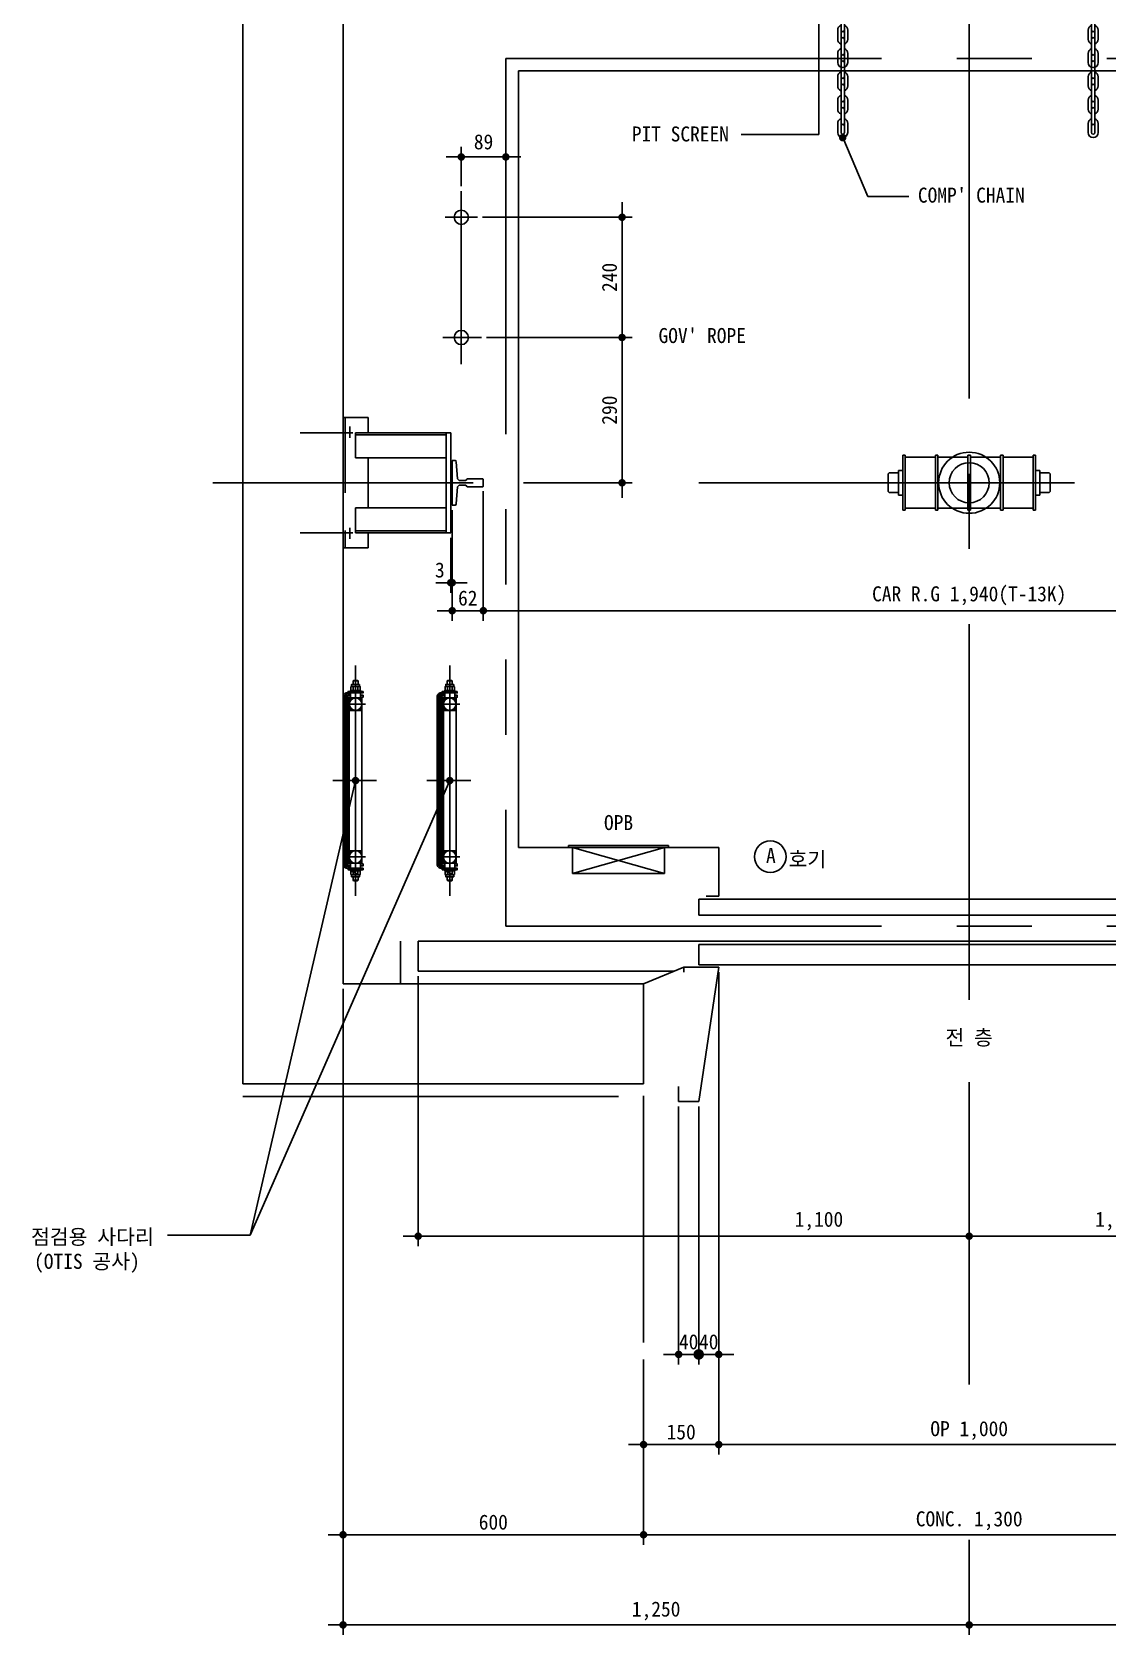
# Model space of a CAD drawing. Extents: x -9109 to 174251, y 57759 to 115528.
# Drawn here: x 100073 to 102221, y 110195 to 113395 of the extents above; entities that cross this region are included whole.
import ezdxf
from ezdxf.enums import TextEntityAlignment as Align

# ---------------------------------------------------------------- set-up
doc = ezdxf.new("R2010")
doc.units = 0
doc.header["$LTSCALE"] = 600
doc.header["$MEASUREMENT"] = 0
for name, pattern in [('CENTER', [2, 1.25, -0.25, 0.25, -0.25]), ('HIDDEN', [0.375, 0.25, -0.125]), ('PHANTOM', [2.5, 1.25, -0.25, 0.25, -0.25, 0.25, -0.25])]:
    doc.linetypes.add(name, pattern=pattern)
doc.layers.get('0').update_dxf_attribs({"linetype": 'CONTINUOUS'})
for name, color, linetype in [('1', 3, 'CONTINUOUS'), ('2', 4, 'HIDDEN'), ('3', 1, 'CENTER'), ('4', 6, 'PHANTOM'), ('A-DIMS', 7, 'CONTINUOUS')]:
    doc.layers.add(name, color=color, linetype=linetype)
doc.layers.add('A-MKXS-LEAD', color=7, linetype='CONTINUOUS', lineweight=25)
doc.layers.add('A-MKXS-TEXT1', color=3, linetype='CONTINUOUS', lineweight=25)
doc.styles.add('HY울릉도L', font='')
doc.styles.add('돋움체', font='')
doc.styles.get('HY울릉도L').set_extended_font_data('Dotum')
doc.styles.get('돋움체').set_extended_font_data('DotumChe')
doc.dimstyles.new('CDIM', dxfattribs={"dimtxt": 3, "dimasz": 1.5, "dimexe": 2, "dimexo": 1, "dimgap": 1, "dimtad": 1, "dimdec": 0, "dimrnd": 0.5, "dimzin": 0, "dimdsep": 32, "dimlunit": 6, "dimtxsty": 'HY울릉도L', "dimblk1": '_CIDOT', "dimblk2": '_CIDOT', "dimsah": 1, "dimcen": 5.5, "dimclrd": 2, "dimclre": 2, "dimclrt": 7, "dimadec": 0, "dimazin": 0, "dimtfac": 1, "dimtdec": 0, "dimtix": 1, "dimtmove": 2, "dimatfit": 1, "dimldrblk": '_CIDOT', "dimfxl": 1, "dimtolj": 1, "dimtzin": 0, "dimlwd": -1, "dimarcsym": 0})

# ---------------------------------------------------------------- blocks, each defined once
blk = doc.blocks.new('_CIDOT')
at = {"color": 0, "linetype": 'ByBlock'}
blk.add_line((2, 0), (-1, 0), dxfattribs=at)
at = {"color": 0, "linetype": 'ByBlock', "const_width": 0.5}
blk.add_lwpolyline([(-0.25, 0, 1), (0.25, 0, 1)], format="xyb", close=True, dxfattribs=at)
blk = doc.blocks.new('*D397')
at = {"layer": 'A-DIMS', "lineweight": -2, "transparency": 16777216}
for p, q in [((100974.3, 112478.3), (100974.3, 112219.9)), ((102914.3, 112478.3), (102914.3, 112219.9))]:
    blk.add_line(p, q, dxfattribs=at)
at = {"layer": 'A-DIMS', "transparency": 16777216}
blk.add_line((100989.3, 112239.9), (102899.3, 112239.9), dxfattribs=at)
at = {"layer": 'A-DIMS', "transparency": 16777216, "xscale": 15, "yscale": 15, "zscale": 15, "rotation": 180}
blk.add_blockref('_CIDOT', (100974.3, 112239.9), dxfattribs=at)
at = {"layer": 'A-DIMS', "transparency": 16777216, "xscale": 15, "yscale": 15, "zscale": 15}
blk.add_blockref('_CIDOT', (102914.3, 112239.9), dxfattribs=at)
at = {"layer": 'A-DIMS', "color": 3, "transparency": 16777216, "insert": (101944.3, 112269.6), "char_height": 30, "attachment_point": 5, "style": '돋움체'}
blk.add_mtext('\\A1;{\\C7;CAR R.G 1,940(T-13K)}', dxfattribs=at)
blk = doc.blocks.new('*D398')
at = {"layer": 'A-DIMS', "lineweight": -2, "transparency": 16777216}
for p, q in [((100930.3, 113087.5), (100930.3, 113165.7)), ((101019.3, 113155.7), (101019.3, 113165.7))]:
    blk.add_line(p, q, dxfattribs=at)
at = {"layer": 'A-DIMS', "transparency": 16777216}
blk.add_line((101004.3, 113145.7), (100945.3, 113145.7), dxfattribs=at)
at = {"layer": 'A-DIMS', "transparency": 16777216, "xscale": 15, "yscale": 15, "zscale": 15, "rotation": 180}
blk.add_blockref('_CIDOT', (100930.3, 113145.7), dxfattribs=at)
at = {"layer": 'A-DIMS', "transparency": 16777216, "xscale": 15, "yscale": 15, "zscale": 15}
blk.add_blockref('_CIDOT', (101019.3, 113145.7), dxfattribs=at)
at = {"layer": 'A-DIMS', "color": 3, "transparency": 16777216, "insert": (100974.8, 113175.7), "char_height": 30, "attachment_point": 5, "style": '돋움체'}
blk.add_mtext('\\A1;89', dxfattribs=at)
blk = doc.blocks.new('*D408')
at = {"layer": 'A-DIMS', "lineweight": -2, "transparency": 16777216}
for p, q in [((100972.9, 113025.3), (101271.3, 113025.3)), ((100980.5, 112785.3), (101271.3, 112785.3))]:
    blk.add_line(p, q, dxfattribs=at)
at = {"layer": 'A-DIMS', "transparency": 16777216}
blk.add_line((101251.3, 112800.3), (101251.3, 113010.3), dxfattribs=at)
at = {"layer": 'A-DIMS', "transparency": 16777216, "xscale": 15, "yscale": 15, "zscale": 15}
for p, rotation in [((101251.3, 113025.3), 90), ((101251.3, 112785.3), 270)]:
    blk.add_blockref('_CIDOT', p, dxfattribs=dict(at, rotation=rotation))
at = {"layer": 'A-DIMS', "color": 3, "transparency": 16777216, "insert": (101226.3, 112905.3), "char_height": 30, "attachment_point": 5, "rotation": 90, "style": '돋움체'}
blk.add_mtext('\\A1;240', dxfattribs=at)
blk = doc.blocks.new('*D409')
at = {"layer": 'A-DIMS', "lineweight": -2, "transparency": 16777216}
for p, q in [((100980.5, 112785.3), (101271.3, 112785.3)), ((101054.3, 112495.3), (101271.3, 112495.3))]:
    blk.add_line(p, q, dxfattribs=at)
at = {"layer": 'A-DIMS', "transparency": 16777216}
blk.add_line((101251.3, 112510.3), (101251.3, 112770.3), dxfattribs=at)
at = {"layer": 'A-DIMS', "transparency": 16777216, "xscale": 15, "yscale": 15, "zscale": 15}
for p, rotation in [((101251.3, 112785.3), 90), ((101251.3, 112495.3), 270)]:
    blk.add_blockref('_CIDOT', p, dxfattribs=dict(at, rotation=rotation))
at = {"layer": 'A-DIMS', "color": 3, "transparency": 16777216, "insert": (101226.3, 112640.3), "char_height": 30, "attachment_point": 5, "rotation": 90, "style": '돋움체'}
blk.add_mtext('\\A1;290', dxfattribs=at)
blk = doc.blocks.new('*D410')
at = {"layer": 'A-DIMS', "lineweight": -2, "transparency": 16777216}
for p, q in [((100974.3, 112478.3), (100974.3, 112219.9)), ((100912.3, 112440.8), (100912.3, 112219.9))]:
    blk.add_line(p, q, dxfattribs=at)
at = {"layer": 'A-DIMS', "transparency": 16777216}
blk.add_line((100959.3, 112239.9), (100927.3, 112239.9), dxfattribs=at)
at = {"layer": 'A-DIMS', "transparency": 16777216, "xscale": 15, "yscale": 15, "zscale": 15, "rotation": 180}
blk.add_blockref('_CIDOT', (100912.3, 112239.9), dxfattribs=at)
at = {"layer": 'A-DIMS', "transparency": 16777216, "xscale": 15, "yscale": 15, "zscale": 15}
blk.add_blockref('_CIDOT', (100974.3, 112239.9), dxfattribs=at)
at = {"layer": 'A-DIMS', "color": 3, "transparency": 16777216, "insert": (100943.3, 112265), "char_height": 30, "attachment_point": 5, "style": '돋움체'}
blk.add_mtext('\\A1;62', dxfattribs=at)
blk = doc.blocks.new('*D411')
at = {"layer": 'A-DIMS', "lineweight": -2, "transparency": 16777216}
for p, q in [((100912.3, 112440.8), (100912.3, 112275.8)), ((100909.3, 112385.3), (100909.3, 112275.8))]:
    blk.add_line(p, q, dxfattribs=at)
at = {"layer": 'A-DIMS', "transparency": 16777216}
for p, q in [((100894.3, 112295.8), (100879.3, 112295.8)), ((100912.3, 112295.8), (100909.3, 112295.8)), ((100927.3, 112295.8), (100942.3, 112295.8))]:
    blk.add_line(p, q, dxfattribs=at)
at = {"layer": 'A-DIMS', "transparency": 16777216, "xscale": 15, "yscale": 15, "zscale": 15, "rotation": 180}
blk.add_blockref('_CIDOT', (100912.3, 112295.8), dxfattribs=at)
at = {"layer": 'A-DIMS', "transparency": 16777216, "xscale": 15, "yscale": 15, "zscale": 15}
blk.add_blockref('_CIDOT', (100909.3, 112295.8), dxfattribs=at)
at = {"layer": 'A-DIMS', "color": 3, "transparency": 16777216, "insert": (100887.5, 112321), "char_height": 30, "attachment_point": 5, "style": '돋움체'}
blk.add_mtext('\\A1;3', dxfattribs=at)
blk = doc.blocks.new('13K(62)')
at = {"layer": '1'}
for p, q in [((0, -44.5), (0, 44.5)), ((5.6, 44.5), (0, 44.5)), ((10.8, 8), (8.1, 42.1)), ((10.8, 8), (14.1, 4.8)), ((26.8, 4.8), (14.1, 4.8)), ((30, 8), (26.8, 4.8)), ((61, 8), (30, 8)), ((62, 7), (61, 8)), ((62, -7), (62, 7)), ((8.1, -42.1), (10.8, -8)), ((10.8, -8), (14.1, -4.7)), ((26.8, -4.7), (14.1, -4.7)), ((30, -8), (26.8, -4.7)), ((61, -8), (30, -8)), ((62, -7), (61, -8)), ((5.6, -44.5), (0, -44.5))]:
    blk.add_line(p, q, dxfattribs=at)
for centre, start, end in [((5.6, 42), 3.4093, 90), ((5.6, -42), 270, 356.5907)]:
    blk.add_arc(centre, 2.5, start, end, dxfattribs=at)
blk = doc.blocks.new('*D413')
at = {"layer": 'A-DIMS', "lineweight": -2, "transparency": 16777216}
for p, q in [((101294.3, 110745.3), (101294.3, 110375.3)), ((102594.3, 110745.3), (102594.3, 110375.3))]:
    blk.add_line(p, q, dxfattribs=at)
at = {"layer": 'A-DIMS', "transparency": 16777216}
blk.add_line((101309.3, 110395.3), (102579.3, 110395.3), dxfattribs=at)
at = {"layer": 'A-DIMS', "transparency": 16777216, "xscale": 15, "yscale": 15, "zscale": 15, "rotation": 180}
blk.add_blockref('_CIDOT', (101294.3, 110395.3), dxfattribs=at)
at = {"layer": 'A-DIMS', "transparency": 16777216, "xscale": 15, "yscale": 15, "zscale": 15}
blk.add_blockref('_CIDOT', (102594.3, 110395.3), dxfattribs=at)
at = {"layer": 'A-DIMS', "color": 3, "transparency": 16777216, "insert": (101944.3, 110423.2), "char_height": 30, "attachment_point": 5, "style": '돋움체'}
blk.add_mtext('\\A1;CONC. 1,300', dxfattribs=at)
blk = doc.blocks.new('*D414')
at = {"layer": 'A-DIMS', "lineweight": -2, "transparency": 16777216}
for p, q in [((101444.3, 111518.3), (101444.3, 110555.3)), ((102444.3, 111518.3), (102444.3, 110555.3))]:
    blk.add_line(p, q, dxfattribs=at)
at = {"layer": 'A-DIMS', "transparency": 16777216}
blk.add_line((101459.3, 110575.3), (102429.3, 110575.3), dxfattribs=at)
at = {"layer": 'A-DIMS', "transparency": 16777216, "xscale": 15, "yscale": 15, "zscale": 15, "rotation": 180}
blk.add_blockref('_CIDOT', (101444.3, 110575.3), dxfattribs=at)
at = {"layer": 'A-DIMS', "transparency": 16777216, "xscale": 15, "yscale": 15, "zscale": 15}
blk.add_blockref('_CIDOT', (102444.3, 110575.3), dxfattribs=at)
at = {"layer": 'A-DIMS', "color": 3, "transparency": 16777216, "insert": (101944.3, 110603.2), "char_height": 30, "attachment_point": 5, "style": '돋움체'}
blk.add_mtext('\\A1;OP 1,000', dxfattribs=at)
blk = doc.blocks.new('*D415')
at = {"layer": 'A-DIMS', "lineweight": -2, "transparency": 16777216}
for p, q in [((103094.3, 111485.3), (103094.3, 110195.3)), ((101944.3, 110385.3), (101944.3, 110195.3))]:
    blk.add_line(p, q, dxfattribs=at)
at = {"layer": 'A-DIMS', "transparency": 16777216}
blk.add_line((103079.3, 110215.3), (101959.3, 110215.3), dxfattribs=at)
at = {"layer": 'A-DIMS', "transparency": 16777216, "xscale": 15, "yscale": 15, "zscale": 15, "rotation": 180}
blk.add_blockref('_CIDOT', (101944.3, 110215.3), dxfattribs=at)
at = {"layer": 'A-DIMS', "transparency": 16777216, "xscale": 15, "yscale": 15, "zscale": 15}
blk.add_blockref('_CIDOT', (103094.3, 110215.3), dxfattribs=at)
at = {"layer": 'A-DIMS', "color": 3, "transparency": 16777216, "insert": (102519.3, 110243.1), "char_height": 30, "attachment_point": 5, "style": '돋움체'}
blk.add_mtext('\\A1;1,150', dxfattribs=at)
blk = doc.blocks.new('*D418')
at = {"layer": 'A-DIMS', "lineweight": -2, "transparency": 16777216}
for p, q in [((101444.3, 111518.3), (101444.3, 110555.3)), ((101294.3, 110745.3), (101294.3, 110555.3))]:
    blk.add_line(p, q, dxfattribs=at)
at = {"layer": 'A-DIMS', "transparency": 16777216}
blk.add_line((101429.3, 110575.3), (101309.3, 110575.3), dxfattribs=at)
at = {"layer": 'A-DIMS', "transparency": 16777216, "xscale": 15, "yscale": 15, "zscale": 15, "rotation": 180}
blk.add_blockref('_CIDOT', (101294.3, 110575.3), dxfattribs=at)
at = {"layer": 'A-DIMS', "transparency": 16777216, "xscale": 15, "yscale": 15, "zscale": 15}
blk.add_blockref('_CIDOT', (101444.3, 110575.3), dxfattribs=at)
at = {"layer": 'A-DIMS', "color": 3, "transparency": 16777216, "insert": (101369.3, 110600.3), "char_height": 30, "attachment_point": 5, "style": '돋움체'}
blk.add_mtext('\\A1;150', dxfattribs=at)
blk = doc.blocks.new('*D419')
at = {"layer": 'A-DIMS', "lineweight": -2, "transparency": 16777216}
for p, q in [((101364.3, 111250.3), (101364.3, 110735.3)), ((101404.3, 111250.3), (101404.3, 110735.3))]:
    blk.add_line(p, q, dxfattribs=at)
at = {"layer": 'A-DIMS', "transparency": 16777216}
for p, q in [((101349.3, 110755.3), (101334.3, 110755.3)), ((101404.3, 110755.3), (101364.3, 110755.3)), ((101419.3, 110755.3), (101434.3, 110755.3))]:
    blk.add_line(p, q, dxfattribs=at)
at = {"layer": 'A-DIMS', "transparency": 16777216, "xscale": 15, "yscale": 15, "zscale": 15}
blk.add_blockref('_CIDOT', (101364.3, 110755.3), dxfattribs=at)
at = {"layer": 'A-DIMS', "transparency": 16777216, "xscale": 15, "yscale": 15, "zscale": 15, "rotation": 180}
blk.add_blockref('_CIDOT', (101404.3, 110755.3), dxfattribs=at)
at = {"layer": 'A-DIMS', "color": 3, "transparency": 16777216, "insert": (101384.3, 110780.3), "char_height": 30, "attachment_point": 5, "style": '돋움체'}
blk.add_mtext('\\A1;40', dxfattribs=at)
blk = doc.blocks.new('*D420')
at = {"layer": 'A-DIMS', "lineweight": -2, "transparency": 16777216}
for p, q in [((101444.3, 111518.3), (101444.3, 110735.3)), ((101404.3, 111250.3), (101404.3, 110735.3))]:
    blk.add_line(p, q, dxfattribs=at)
at = {"layer": 'A-DIMS', "transparency": 16777216}
for p, q in [((101389.3, 110755.3), (101374.3, 110755.3)), ((101404.3, 110755.3), (101444.3, 110755.3)), ((101459.3, 110755.3), (101474.3, 110755.3))]:
    blk.add_line(p, q, dxfattribs=at)
at = {"layer": 'A-DIMS', "transparency": 16777216, "xscale": 15, "yscale": 15, "zscale": 15}
blk.add_blockref('_CIDOT', (101404.3, 110755.3), dxfattribs=at)
at = {"layer": 'A-DIMS', "transparency": 16777216, "xscale": 15, "yscale": 15, "zscale": 15, "rotation": 180}
blk.add_blockref('_CIDOT', (101444.3, 110755.3), dxfattribs=at)
at = {"layer": 'A-DIMS', "color": 3, "transparency": 16777216, "insert": (101424.3, 110780.3), "char_height": 30, "attachment_point": 5, "style": '돋움체'}
blk.add_mtext('\\A1;40', dxfattribs=at)
blk = doc.blocks.new('A$C2A9301BA')
at = {"layer": '1'}
for p, q in [((-50, 130), (-50, 100)), ((0, 130), (-50, 130)), ((-25, 100), (-25, 50)), ((-50, 50), (-50, -50)), ((-25, -100), (-25, -50)), ((-50, -100), (-50, -130)), ((0, -130), (-50, -130))]:
    blk.add_line(p, q, dxfattribs=at)
at = {"layer": '1', "color": 7}
for p, q in [((85.9, 100), (-19.5, 100)), ((-13.4, 112.1), (-13.4, 89.7)), ((-13.4, -112.1), (-13.4, -89.7)), ((85.9, -100), (-19.5, -100))]:
    blk.add_line(p, q, dxfattribs=at)
at = {"layer": '2'}
blk.add_line((-4, 130), (-4, -130), dxfattribs=at)
blk = doc.blocks.new('*D423')
at = {"layer": 'A-DIMS', "lineweight": -2, "transparency": 16777216}
for p, q in [((100694.3, 111485.3), (100694.3, 110375.3)), ((101294.3, 110656), (101294.3, 110375.3))]:
    blk.add_line(p, q, dxfattribs=at)
at = {"layer": 'A-DIMS', "transparency": 16777216}
blk.add_line((100709.3, 110395.3), (101279.3, 110395.3), dxfattribs=at)
at = {"layer": 'A-DIMS', "transparency": 16777216, "xscale": 15, "yscale": 15, "zscale": 15, "rotation": 180}
blk.add_blockref('_CIDOT', (100694.3, 110395.3), dxfattribs=at)
at = {"layer": 'A-DIMS', "transparency": 16777216, "xscale": 15, "yscale": 15, "zscale": 15}
blk.add_blockref('_CIDOT', (101294.3, 110395.3), dxfattribs=at)
at = {"layer": 'A-DIMS', "color": 3, "transparency": 16777216, "insert": (100994.3, 110420.3), "char_height": 30, "attachment_point": 5, "style": '돋움체'}
blk.add_mtext('\\A1;600', dxfattribs=at)
blk = doc.blocks.new('*D424')
at = {"layer": 'A-DIMS', "lineweight": -2, "transparency": 16777216}
for p, q in [((100694.3, 111485.3), (100694.3, 110195.3)), ((101944.3, 110385.3), (101944.3, 110195.3))]:
    blk.add_line(p, q, dxfattribs=at)
at = {"layer": 'A-DIMS', "transparency": 16777216}
blk.add_line((100709.3, 110215.3), (101929.3, 110215.3), dxfattribs=at)
at = {"layer": 'A-DIMS', "transparency": 16777216, "xscale": 15, "yscale": 15, "zscale": 15, "rotation": 180}
blk.add_blockref('_CIDOT', (100694.3, 110215.3), dxfattribs=at)
at = {"layer": 'A-DIMS', "transparency": 16777216, "xscale": 15, "yscale": 15, "zscale": 15}
blk.add_blockref('_CIDOT', (101944.3, 110215.3), dxfattribs=at)
at = {"layer": 'A-DIMS', "color": 3, "transparency": 16777216, "insert": (101319.3, 110243.1), "char_height": 30, "attachment_point": 5, "style": '돋움체'}
blk.add_mtext('\\A1;1,250', dxfattribs=at)
blk = doc.blocks.new('4본')
for p, q in [((-132.5, 55), (-132.5, -55)), ((-127.5, 55), (-132.5, 55)), ((-127.5, 55), (-127.5, -55)), ((-67.5, 51), (-127.5, 51)), ((-67.5, 55), (-67.5, -55)), ((-62.5, 55), (-67.5, 55)), ((-62.5, 55), (-62.5, -55)), ((-62.5, 51), (-2.5, 51)), ((-2.5, 55), (-2.5, -55)), ((-2.5, 55), (2.5, 55)), ((2.5, 55), (2.5, -55)), ((2.5, 51), (62.5, 51)), ((62.5, 55), (62.5, -55)), ((62.5, 55), (67.5, 55)), ((67.5, 55), (67.5, -55)), ((67.5, 51), (127.5, 51)), ((127.5, 55), (127.5, -55)), ((127.5, 55), (132.5, 55)), ((132.5, 55), (132.5, -55)), ((-159.9, 19.6), (-161.9, 17.6)), ((-161.9, 17.6), (-161.9, -17.6)), ((-159.9, 19.6), (-141.1, 19.6)), ((-141.1, 24.5), (-141.1, -24.5)), ((-132.5, 24.5), (-141.1, 24.5)), ((132.5, 24.5), (141.1, 24.5)), ((141.1, 24.5), (141.1, -24.5)), ((159.9, 19.6), (141.1, 19.6)), ((159.9, 19.6), (161.9, 17.6)), ((161.9, 17.6), (161.9, -17.6)), ((-161.9, -17.6), (-159.9, -19.6)), ((-159.9, -19.6), (-141.1, -19.6)), ((-132.5, -24.5), (-141.1, -24.5)), ((132.5, -24.5), (141.1, -24.5)), ((159.9, -19.6), (141.1, -19.6)), ((161.9, -17.6), (159.9, -19.6)), ((-127.5, -55), (-132.5, -55)), ((-67.5, -51), (-127.5, -51)), ((-62.5, -55), (-67.5, -55)), ((-62.5, -51), (-2.5, -51)), ((-2.5, -55), (2.5, -55)), ((2.5, -51), (62.5, -51)), ((62.5, -55), (67.5, -55)), ((67.5, -51), (127.5, -51)), ((127.5, -55), (132.5, -55))]:
    blk.add_line(p, q)
blk = doc.blocks.new('*D428')
at = {"layer": 'A-DIMS', "lineweight": -2, "transparency": 16777216}
for p, q in [((100844.3, 111510.3), (100844.3, 110971.3)), ((101944.3, 111288.9), (101944.3, 110971.3))]:
    blk.add_line(p, q, dxfattribs=at)
at = {"layer": 'A-DIMS', "transparency": 16777216}
blk.add_line((101929.3, 110991.3), (100859.3, 110991.3), dxfattribs=at)
at = {"layer": 'A-DIMS', "transparency": 16777216, "xscale": 15, "yscale": 15, "zscale": 15, "rotation": 180}
blk.add_blockref('_CIDOT', (100844.3, 110991.3), dxfattribs=at)
at = {"layer": 'A-DIMS', "transparency": 16777216, "xscale": 15, "yscale": 15, "zscale": 15}
blk.add_blockref('_CIDOT', (101944.3, 110991.3), dxfattribs=at)
at = {"layer": 'A-DIMS', "color": 3, "transparency": 16777216, "insert": (101644.3, 111021.3), "char_height": 30, "attachment_point": 5, "style": '돋움체'}
blk.add_mtext('\\A1;1,100', dxfattribs=at)
blk = doc.blocks.new('35')
at = {"layer": '2'}
blk.add_line((-35, 0), (-35, -85), dxfattribs=at)
blk = doc.blocks.new('*D429')
at = {"layer": 'A-DIMS', "lineweight": -2, "transparency": 16777216}
for p, q in [((103044.3, 111510.3), (103044.3, 110971.3)), ((101944.3, 111288.9), (101944.3, 110971.3))]:
    blk.add_line(p, q, dxfattribs=at)
at = {"layer": 'A-DIMS', "transparency": 16777216}
blk.add_line((101959.3, 110991.3), (103029.3, 110991.3), dxfattribs=at)
at = {"layer": 'A-DIMS', "transparency": 16777216, "xscale": 15, "yscale": 15, "zscale": 15, "rotation": 180}
blk.add_blockref('_CIDOT', (101944.3, 110991.3), dxfattribs=at)
at = {"layer": 'A-DIMS', "transparency": 16777216, "xscale": 15, "yscale": 15, "zscale": 15}
blk.add_blockref('_CIDOT', (103044.3, 110991.3), dxfattribs=at)
at = {"layer": 'A-DIMS', "color": 3, "transparency": 16777216, "insert": (102244.3, 111021.3), "char_height": 30, "attachment_point": 5, "style": '돋움체'}
blk.add_mtext('\\A1;1,100', dxfattribs=at)
blk = doc.blocks.new('A$C0A223C6D')
at = {"color": 3}
for p, q in [((-10, -18.4), (-10, 0)), ((-3.4, -18.4), (-3.4, 0)), ((3.4, -18.4), (3.4, 0)), ((10, -18.4), (10, 0)), ((-3.4, -46.6), (-3.4, -18.4)), ((3.4, -46.6), (3.4, -18.4)), ((-10, -65), (-10, -46.6)), ((-3.4, -74.8), (-3.4, -46.6)), ((-3.4, -65), (-3.4, -46.6)), ((3.4, -74.8), (3.4, -46.6)), ((3.4, -65), (3.4, -46.6)), ((10, -65), (10, -46.6)), ((-10, -93.2), (-10, -111.5)), ((-3.4, -93.2), (-3.4, -74.8)), ((-3.4, -93.2), (-3.4, -111.5)), ((3.4, -93.2), (3.4, -74.8)), ((3.4, -93.2), (3.4, -111.5)), ((10, -93.2), (10, -111.5)), ((-3.4, -111.5), (-3.4, -129.9)), ((3.4, -111.5), (3.4, -129.9)), ((-10, -139.7), (-10, -158.1)), ((-3.4, -129.9), (-3.4, -158.1)), ((-3.4, -139.7), (-3.4, -158.1)), ((-3.4, -158.1), (-3.4, -232.8)), ((3.4, -129.9), (3.4, -158.1)), ((3.4, -139.7), (3.4, -158.1)), ((3.4, -158.1), (3.4, -232.8)), ((10, -139.7), (10, -158.1)), ((-10, -186.3), (-10, -204.7)), ((-3.4, -176.5), (-3.4, -204.7)), ((-3.4, -186.3), (-3.4, -204.7)), ((3.4, -176.5), (3.4, -204.7)), ((3.4, -186.3), (3.4, -204.7)), ((10, -186.3), (10, -204.7)), ((-10, -251.2), (-10, -232.8)), ((-10, -232.9), (-10, -251.3)), ((-3.4, -251.2), (-3.4, -232.8)), ((-3.4, -232.9), (-3.4, -251.3)), ((-3.4, -251.3), (-3.4, -269.6)), ((3.4, -251.2), (3.4, -232.8)), ((3.4, -232.9), (3.4, -251.3)), ((3.4, -251.3), (3.4, -269.6)), ((10, -251.2), (10, -232.8)), ((10, -232.9), (10, -251.3)), ((-10, -279.5), (-10, -297.9)), ((-3.4, -269.6), (-3.4, -297.9)), ((-3.4, -279.5), (-3.4, -297.9)), ((3.4, -269.6), (3.4, -297.9)), ((3.4, -279.5), (3.4, -297.9)), ((10, -279.5), (10, -297.9)), ((-3.4, -297.9), (-3.4, -372.6)), ((-3.4, -316.2), (-3.4, -344.4)), ((3.4, -297.9), (3.4, -372.6)), ((3.4, -316.2), (3.4, -344.4)), ((-10, -326.1), (-10, -344.4)), ((-3.4, -326.1), (-3.4, -344.4)), ((3.4, -326.1), (3.4, -344.4)), ((10, -326.1), (10, -344.4)), ((-10, -391), (-10, -372.6)), ((-3.4, -391), (-3.4, -372.6)), ((3.4, -391), (3.4, -372.6)), ((10, -391), (10, -372.6))]:
    blk.add_line(p, q, dxfattribs=at)
for centre, radius, start, end in [((0, 0), 10, 0, 180), ((0, 0), 3.38, 0, 180), ((0, -18.4), 10, 180, 250.2664), ((0, -18.4), 3.38, 0, 180), ((0, -18.4), 10, 289.7336, 0), ((0, -46.6), 10, 109.7336, 180), ((0, -46.6), 3.38, 180, 0), ((0, -65), 3.38, 0, 180), ((0, -46.6), 10, 0, 70.2664), ((0, -65), 10, 180, 250.2664), ((0, -93.1), 10, 109.7336, 180), ((0, -93.2), 3.38, 180, 0), ((0, -65), 10, 289.7336, 0), ((0, -93.1), 10, 0, 70.2664), ((0, -111.5), 10, 180, 250.2664), ((0, -111.5), 3.38, 0, 180), ((0, -111.5), 10, 289.7336, 0), ((0, -139.7), 10, 109.7336, 180), ((0, -158.1), 10, 180, 250.2664), ((0, -139.7), 3.38, 180, 0), ((0, -158.1), 3.38, 0, 180), ((0, -139.7), 10, 0, 70.2664), ((0, -158.1), 10, 289.7336, 0), ((0, -186.3), 10, 109.7336, 180), ((0, -186.3), 3.38, 180, 0), ((0, -186.3), 10, 0, 70.2664), ((0, -204.7), 10, 180, 250.2664), ((0, -232.8), 10, 109.7336, 180), ((0, -232.8), 10, 109.7336, 180), ((0, -204.7), 3.38, 0, 180), ((0, -204.7), 10, 289.7336, 0), ((0, -232.8), 10, 0, 70.2664), ((0, -232.8), 10, 0, 70.2664), ((0, -251.2), 10, 180, 0), ((0, -232.9), 3.38, 180, 0), ((0, -251.3), 3.38, 0, 180), ((0, -279.4), 10, 109.7336, 180), ((0, -279.5), 3.38, 180, 0), ((0, -279.4), 10, 0, 70.2664), ((0, -297.9), 10, 180, 250.2664), ((0, -326), 10, 109.7336, 180), ((0, -297.9), 3.38, 0, 180), ((0, -297.9), 10, 289.7336, 0), ((0, -326), 10, 0, 70.2664), ((0, -344.4), 10, 180, 250.2664), ((0, -326.1), 3.38, 180, 0), ((0, -344.4), 3.38, 0, 180), ((0, -344.4), 10, 289.7336, 0), ((0, -372.6), 10, 109.7336, 180), ((0, -377.6), 3.38, 0, 180), ((0, -372.6), 10, 0, 70.2664), ((0, -391), 10, 180, 0), ((0, -391), 3.38, 180, 0)]:
    blk.add_arc(centre, radius, start, end, dxfattribs=at)
blk = doc.blocks.new('OPBB')
at = {"color": 7}
for p, q in [((100, 4), (-100, 4)), ((100, 0), (-100, 0)), ((92, -52), (-92, -52))]:
    blk.add_line(p, q, dxfattribs=at)
for p, q in [((-100, 4), (-100, 0)), ((-92, 0), (-92, -52)), ((100, 4), (100, 0)), ((92, 0), (92, -52))]:
    blk.add_line(p, q)
at = {"layer": '1'}
for p, q in [((-92, 0), (92, -52)), ((92, 0), (-92, -52))]:
    blk.add_line(p, q, dxfattribs=at)

msp = doc.modelspace()

# ---------------------------------------------------------------- linework, layer by layer
for p, q in [((100494.3, 114245.3), (100494.3, 111295.3)), ((100694.3, 114045.3), (100694.3, 111495.3)), ((101044.3, 113317.3), (102844.3, 113317.3)), ((101044.3, 113317.3), (101044.3, 111767.3)), ((101044.3, 111767.3), (101444.3, 111767.3)), ((101444.3, 111767.3), (101444.3, 111670.3)), ((101404.3, 111664.3), (101944.3, 111664.3)), ((101404.3, 111664.3), (101944.3, 111664.3)), ((101404.3, 111632.3), (101404.3, 111664.3)), ((101419.3, 111670.3), (101444.3, 111670.3)), ((102484.3, 111664.3), (101944.3, 111664.3)), ((103044.3, 111580.3), (100844.3, 111580.3)), ((100844.3, 111580.3), (100844.3, 111520.3)), ((101374.3, 111528.3), (101294.3, 111495.3)), ((101374.3, 111528.3), (101374.3, 111518.3)), ((101444.3, 111528.3), (101404.3, 111260.3)), ((100694.3, 111495.3), (101294.3, 111495.3)), ((101294.3, 111495.3), (101294.3, 111295.3)), ((100494.3, 111295.3), (101294.3, 111295.3)), ((101364.3, 111290.3), (101364.3, 111260.3)), ((101364.3, 111260.3), (101404.3, 111260.3))]:
    msp.add_line(p, q)
at = {"color": 7}
for p, q in [((101944.3, 111632.3), (101944.3, 111664.3)), ((101944.3, 111632.3), (101944.3, 111664.3)), ((101944.3, 111632.3), (101944.3, 111664.3)), ((101944.3, 111632.3), (101944.3, 111664.3)), ((101404.3, 111632.3), (101944.3, 111632.3)), ((102484.3, 111632.3), (101944.3, 111632.3)), ((101404.3, 111573.3), (101944.3, 111573.3)), ((101404.3, 111573.3), (101404.3, 111533.3)), ((102484.3, 111573.3), (101944.3, 111573.3)), ((101944.3, 111573.3), (101944.3, 111533.3)), ((101944.3, 111573.3), (101944.3, 111533.3)), ((100844.3, 111520.3), (101354.9, 111520.3)), ((101374.3, 111528.3), (101444.3, 111528.3)), ((101404.3, 111533.3), (101944.3, 111533.3)), ((102484.3, 111533.3), (101944.3, 111533.3))]:
    msp.add_line(p, q, dxfattribs=at)
for centre in [(100930.3, 113025.3), (100930.3, 112785.3)]:
    msp.add_circle(centre, 14.2)
at = {"layer": '1'}
for p, q in [((100719.3, 112595.3), (100909.3, 112595.3)), ((100719.3, 112591.3), (100900.3, 112591.3)), ((100900.3, 112595.3), (100900.3, 112395.3)), ((100909.3, 112595.3), (100909.3, 112395.3)), ((100719.3, 112545.3), (100900.3, 112545.3)), ((100719.3, 112445.3), (100900.3, 112445.3)), ((100719.3, 112399.3), (100900.3, 112399.3)), ((100719.3, 112395.3), (100909.3, 112395.3)), ((100714.3, 112099.8), (100724.3, 112099.8)), ((100719.3, 112036.2), (100719.3, 112103.8)), ((100902.3, 112099.8), (100912.3, 112099.8)), ((100907.3, 112036.2), (100907.3, 112103.8)), ((100700.3, 112072.5), (100700.3, 111729.1)), ((100703.4, 112071.3), (100709.3, 112071.3)), ((100729.3, 112075.8), (100729.3, 112065.8)), ((100888.3, 112072.5), (100888.3, 111729.1)), ((100891.4, 112071.3), (100897.3, 112071.3)), ((100917.3, 112075.8), (100917.3, 112065.8)), ((100706.8, 112040.8), (100731.8, 112040.8)), ((100894.8, 112040.8), (100919.8, 112040.8)), ((100697.3, 112008.3), (100700.3, 112008.3)), ((100703.3, 112008.3), (100706.8, 112008.3)), ((100885.3, 112008.3), (100888.3, 112008.3)), ((100891.3, 112008.3), (100894.8, 112008.3)), ((100719.3, 111698), (100719.3, 111765.5)), ((100719.3, 111765.3), (100719.3, 111697.8)), ((100907.3, 111698), (100907.3, 111765.5)), ((100907.3, 111765.3), (100907.3, 111697.8)), ((100702, 111725.8), (100704.3, 111725.8)), ((100890, 111725.8), (100892.3, 111725.8))]:
    msp.add_line(p, q, dxfattribs=at)
for points in [[(100710.1, 112080.8), (100710.1, 112088.1, -0.309401), (100714.7, 112088.1), (100714.7, 112080.8)], [(100723.9, 112080.8), (100723.9, 112088.1, 0.154701), (100714.7, 112088.1)], [(100723.9, 112088.1, -0.309401), (100728.6, 112088.1), (100728.6, 112080.8)], [(100898.1, 112080.8), (100898.1, 112088.1, -0.309401), (100902.7, 112088.1), (100902.7, 112080.8)], [(100911.9, 112080.8), (100911.9, 112088.1, 0.154701), (100902.7, 112088.1)], [(100911.9, 112088.1, -0.309401), (100916.6, 112088.1), (100916.6, 112080.8)], [(100704.3, 112075.8), (100702, 112075.8, 0.414214), (100694.3, 112068.1), (100694.3, 111733.5, 0.414214), (100702, 111725.8, -0.414214), (100694.3, 111733.5)], [(100709.3, 112065.8), (100709.3, 112075.8), (100703.6, 112075.8, 0.415821), (100700.3, 112072.5, 0.309529), (100697.3, 112068.1), (100697.3, 111733.5, 0.309529), (100700.3, 111729.1, -0.309529), (100697.3, 111733.5)], [(100698.3, 112008.3), (100698.3, 112063.6, -0.279701), (100700.3, 112066.9)], [(100709.3, 112072.8), (100703.6, 112072.8, 0.414214), (100703.3, 112072.5), (100703.3, 111729.1, 0.414214), (100703.6, 111728.8), (100709.3, 111728.8), (100703.6, 111728.8, -0.414214), (100703.3, 111729.1)], [(100892.3, 112075.8), (100890, 112075.8, 0.414214), (100882.3, 112068.1), (100882.3, 111733.5, 0.414214), (100890, 111725.8, -0.414214), (100882.3, 111733.5)], [(100897.3, 112065.8), (100897.3, 112075.8), (100891.6, 112075.8, 0.415821), (100888.3, 112072.5, 0.309529), (100885.3, 112068.1), (100885.3, 111733.5, 0.309529), (100888.3, 111729.1, -0.309529), (100885.3, 111733.5)], [(100886.3, 112008.3), (100886.3, 112063.6, -0.279701), (100888.3, 112066.9)], [(100897.3, 112072.8), (100891.6, 112072.8, 0.414214), (100891.3, 112072.5), (100891.3, 111729.1, 0.414214), (100891.6, 111728.8), (100897.3, 111728.8), (100891.6, 111728.8, -0.414214), (100891.3, 111729.1)], [(100700.3, 111729.1, 0.415821), (100703.6, 111725.8), (100709.3, 111725.8)], [(100723.9, 111713.5, -0.154701), (100714.7, 111713.5, -0.309401), (100710.1, 111713.5)], [(100888.3, 111729.1, 0.415821), (100891.6, 111725.8), (100897.3, 111725.8)], [(100911.9, 111713.5, -0.154701), (100902.7, 111713.5, -0.309401), (100898.1, 111713.5)]]:
    msp.add_lwpolyline(points, format="xyb", dxfattribs=at)
for points in [[(100727.3, 112092.7), (100727.3, 112088.8), (100711.3, 112088.8), (100711.3, 112092.7)], [(100915.3, 112092.7), (100915.3, 112088.8), (100899.3, 112088.8), (100899.3, 112092.7)], [(100734.3, 112078.8), (100734.3, 112075.8), (100704.3, 112075.8), (100704.3, 112078.8)], [(100731.8, 112065.8), (100731.8, 111735.8), (100706.8, 111735.8), (100706.8, 112065.8)], [(100922.3, 112078.8), (100922.3, 112075.8), (100892.3, 112075.8), (100892.3, 112078.8)], [(100919.8, 112065.8), (100919.8, 111735.8), (100894.8, 111735.8), (100894.8, 112065.8)], [(100697.3, 111793.3), (100700.3, 111793.3)], [(100703.3, 111793.3), (100706.8, 111793.3)], [(100885.3, 111793.3), (100888.3, 111793.3)], [(100891.3, 111793.3), (100894.8, 111793.3)], [(100706.8, 111760.8), (100731.8, 111760.8)], [(100708.3, 111759.3), (100713.4, 111759.3), (100708.3, 111759.3), (100708.3, 111754.2)], [(100708.3, 111737.3), (100708.3, 111742.4), (100708.3, 111737.3), (100713.4, 111737.3)], [(100709.3, 111725.8), (100709.3, 111735.8)], [(100730.3, 111759.3), (100730.3, 111754.2), (100730.3, 111759.3), (100725.3, 111759.3)], [(100730.3, 111737.3), (100725.3, 111737.3), (100730.3, 111737.3), (100730.3, 111742.4)], [(100729.3, 111725.8), (100729.3, 111735.8)], [(100894.8, 111760.8), (100919.8, 111760.8)], [(100896.3, 111759.3), (100901.4, 111759.3), (100896.3, 111759.3), (100896.3, 111754.2)], [(100896.3, 111737.3), (100896.3, 111742.4), (100896.3, 111737.3), (100901.4, 111737.3)], [(100897.3, 111725.8), (100897.3, 111735.8)], [(100918.3, 111759.3), (100918.3, 111754.2), (100918.3, 111759.3), (100913.3, 111759.3)], [(100918.3, 111737.3), (100913.3, 111737.3), (100918.3, 111737.3), (100918.3, 111742.4)], [(100917.3, 111725.8), (100917.3, 111735.8)], [(100703.4, 111730.3), (100709.3, 111730.3)], [(100734.3, 111725.8), (100734.3, 111722.8), (100704.3, 111722.8), (100704.3, 111725.8)], [(100734.3, 111722.8), (100734.3, 111725.8), (100704.3, 111725.8), (100704.3, 111722.8)], [(100709.3, 111734.3), (100709.3, 111733.8), (100709.3, 111733.8)], [(100729.3, 111720.8), (100709.3, 111720.8), (100709.3, 111722.8), (100709.3, 111720.8), (100729.3, 111720.8), (100729.3, 111722.8)], [(100727.3, 111712.7), (100727.3, 111708.9), (100711.3, 111708.9), (100711.3, 111712.7)], [(100727.3, 111708.9), (100727.3, 111712.7), (100711.3, 111712.7), (100711.3, 111708.9)], [(100723.3, 111700.8), (100715.3, 111700.8), (100714.3, 111701.8), (100714.3, 111708.9), (100714.3, 111701.8), (100715.3, 111700.8), (100723.3, 111700.8), (100724.3, 111701.8), (100724.3, 111708.9), (100724.3, 111701.8), (100714.3, 111701.8), (100724.3, 111701.8)], [(100714.7, 111720.8), (100714.7, 111713.5)], [(100723.9, 111720.8), (100723.9, 111713.5)], [(100728.6, 111720.8), (100728.6, 111713.5)], [(100734.3, 111730.3), (100734.3, 111734.3), (100729.3, 111734.3), (100734.3, 111734.3), (100734.3, 111730.3), (100729.3, 111730.3)], [(100891.4, 111730.3), (100897.3, 111730.3)], [(100922.3, 111725.8), (100922.3, 111722.8), (100892.3, 111722.8), (100892.3, 111725.8)], [(100922.3, 111722.8), (100922.3, 111725.8), (100892.3, 111725.8), (100892.3, 111722.8)], [(100897.3, 111734.3), (100897.3, 111733.8), (100897.3, 111733.8)], [(100917.3, 111720.8), (100897.3, 111720.8), (100897.3, 111722.8), (100897.3, 111720.8), (100917.3, 111720.8), (100917.3, 111722.8)], [(100915.3, 111712.7), (100915.3, 111708.9), (100899.3, 111708.9), (100899.3, 111712.7)], [(100915.3, 111708.9), (100915.3, 111712.7), (100899.3, 111712.7), (100899.3, 111708.9)], [(100911.3, 111700.8), (100903.3, 111700.8), (100902.3, 111701.8), (100902.3, 111708.9), (100902.3, 111701.8), (100903.3, 111700.8), (100911.3, 111700.8), (100912.3, 111701.8), (100912.3, 111708.9), (100912.3, 111701.8), (100902.3, 111701.8), (100912.3, 111701.8)], [(100902.7, 111720.8), (100902.7, 111713.5)], [(100911.9, 111720.8), (100911.9, 111713.5)], [(100916.6, 111720.8), (100916.6, 111713.5)], [(100922.3, 111730.3), (100922.3, 111734.3), (100917.3, 111734.3), (100922.3, 111734.3), (100922.3, 111730.3), (100917.3, 111730.3)]]:
    msp.add_lwpolyline(points, close=True, dxfattribs=at)
for points in [[(100714.3, 112092.7), (100714.3, 112099.8), (100715.3, 112100.8), (100723.3, 112100.8), (100724.3, 112099.8), (100724.3, 112092.7)], [(100902.3, 112092.7), (100902.3, 112099.8), (100903.3, 112100.8), (100911.3, 112100.8), (100912.3, 112099.8), (100912.3, 112092.7)], [(100703.3, 112067.3), (100709.3, 112067.3), (100709.3, 112067.8), (100709.3, 112067.8), (100709.3, 112067.8)], [(100713.4, 112064.3), (100708.3, 112064.3), (100708.3, 112059.2)], [(100709.3, 112078.8), (100709.3, 112080.8), (100729.3, 112080.8), (100729.3, 112078.8)], [(100730.3, 112059.2), (100730.3, 112064.3), (100725.3, 112064.3)], [(100729.3, 112071.3), (100734.3, 112071.3), (100734.3, 112067.3), (100729.3, 112067.3)], [(100891.3, 112067.3), (100897.3, 112067.3), (100897.3, 112067.8), (100897.3, 112067.8), (100897.3, 112067.8)], [(100901.4, 112064.3), (100896.3, 112064.3), (100896.3, 112059.2)], [(100897.3, 112078.8), (100897.3, 112080.8), (100917.3, 112080.8), (100917.3, 112078.8)], [(100918.3, 112059.2), (100918.3, 112064.3), (100913.3, 112064.3)], [(100917.3, 112071.3), (100922.3, 112071.3), (100922.3, 112067.3), (100917.3, 112067.3)], [(100708.3, 112047.4), (100708.3, 112042.3), (100713.4, 112042.3)], [(100725.3, 112042.3), (100730.3, 112042.3), (100730.3, 112047.4)], [(100896.3, 112047.4), (100896.3, 112042.3), (100901.4, 112042.3)], [(100913.3, 112042.3), (100918.3, 112042.3), (100918.3, 112047.4)], [(100703.4, 111734.3), (100709.3, 111734.3), (100703.3, 111734.3)], [(100891.4, 111734.3), (100897.3, 111734.3), (100891.3, 111734.3)]]:
    msp.add_lwpolyline(points, dxfattribs=at)
for points in [[(100700.3, 111734.7, -0.279701), (100698.3, 111738), (100698.3, 111793.3), (100698.3, 111738, 0.279701)], [(100888.3, 111734.7, -0.279701), (100886.3, 111738), (100886.3, 111793.3), (100886.3, 111738, 0.279701)], [(100700.3, 111730.5, -0.092348), (100697.7, 111731.6, 0.092348)], [(100710.1, 111720.8), (100710.1, 111713.5, 0.309401), (100714.7, 111713.5, 0.154701), (100723.9, 111713.5, 0.309401), (100728.6, 111713.5, -0.309401), (100723.9, 111713.5)], [(100888.3, 111730.5, -0.092348), (100885.7, 111731.6, 0.092348)], [(100898.1, 111720.8), (100898.1, 111713.5, 0.309401), (100902.7, 111713.5, 0.154701), (100911.9, 111713.5, 0.309401), (100916.6, 111713.5, -0.309401), (100911.9, 111713.5)]]:
    msp.add_lwpolyline(points, format="xyb", close=True, dxfattribs=at)
for centre, radius in [((101944.3, 112495.3), 61), ((101944.3, 112495.3), 40), ((100719.3, 112053.3), 12.5), ((100907.3, 112053.3), 12.5), ((101547.1, 111748.8), 31.5), ((100719.3, 111748.3), 12.5), ((100719.3, 111748.3), 12.5), ((100907.3, 111748.3), 12.5), ((100907.3, 111748.3), 12.5)]:
    msp.add_circle(centre, radius, dxfattribs=at)
for centre in [(100702, 112063.6), (100890, 112063.6)]:
    msp.add_arc(centre, 7.7, 102.8199, 123.9246, dxfattribs=at)
at = {"layer": '3'}
for p, q in [((101944.3, 111463.2), (101944.3, 114305.3)), ((100930.3, 113077.5), (100930.3, 112732.2)), ((100898.4, 113025.3), (100962.9, 113025.3)), ((100893.7, 112785.3), (100965.9, 112785.3)), ((100970.5, 112785.3), (100895.3, 112785.3)), ((103354.3, 112495.3), (100434.3, 112495.3)), ((100719.3, 112130.8), (100719.3, 111670.8)), ((100907.3, 112130.8), (100907.3, 111670.8)), ((100739.4, 112053.3), (100699.2, 112053.3)), ((100927.4, 112053.3), (100887.2, 112053.3)), ((100761.3, 111900.8), (100673.8, 111900.8)), ((100949.3, 111900.8), (100861.8, 111900.8))]:
    msp.add_line(p, q, dxfattribs=at)
for points in [[(100739.4, 111748.3), (100699.2, 111748.3)], [(100927.4, 111748.3), (100887.2, 111748.3)]]:
    msp.add_lwpolyline(points, close=True, dxfattribs=at)
at = {"layer": '4'}
for p, q in [((101019.3, 113342.3), (101019.3, 111610.3)), ((101019.3, 113342.3), (102869.3, 113342.3)), ((101019.3, 111610.3), (102869.3, 111610.3)), ((100494.3, 111270.3), (101364.8, 111270.3))]:
    msp.add_line(p, q, dxfattribs=at)
at = {"layer": 'A-DIMS'}
for p, q in [((101944.3, 110695.1), (101944.3, 111298.9)), ((101294.3, 111271.3), (101294.3, 110779.3))]:
    msp.add_line(p, q, dxfattribs=at)
at = {"layer": 'A-DIMS', "const_width": 10.5}
msp.add_lwpolyline([(101399.1, 110755.3, 1), (101409.6, 110755.3, 1)], format="xyb", close=True, dxfattribs=at)
at = {"layer": 'A-MKXS-LEAD'}
for p, q in [((101489.1, 113190.8), (101644.3, 113190.8)), ((101741.9, 113066.8), (101823.9, 113066.8)), ((100719.3, 111900.8), (100508.8, 110993.3)), ((100907.3, 111900.8), (100508.8, 110993.3)), ((100343.8, 110993.3), (100508.8, 110993.3))]:
    msp.add_line(p, q, dxfattribs=at)
for points in [[(101644.3, 113190.8), (101644.3, 113425.3)], [(101741.9, 113066.8), (101691.8, 113184.3)]]:
    msp.add_lwpolyline(points, dxfattribs=at)
at = {"layer": 'A-MKXS-LEAD', "const_width": 7.5}
for points in [[(101688.1, 113184.3, 1), (101695.6, 113184.3, 1)], [(100715.6, 111900.8, 1), (100723.1, 111900.8, 1)], [(100903.6, 111900.8, 1), (100911.1, 111900.8, 1)]]:
    msp.add_lwpolyline(points, format="xyb", close=True, dxfattribs=at)
at = {"layer": 'A-MKXS-LEAD'}
msp.add_lwpolyline([(100970.5, 112785.3, 0, 10, 0), (101000.5, 112785.3, 0, 0, 0), (101044.8, 112785.3, 0, 0, 0), (101304.9, 112785.3, 0, 0, 0)], format="xyseb", dxfattribs=at)

# ---------------------------------------------------------------- block references
for name, p in [('A$C0A223C6D', (101691.8, 113585.3)), ('13K(62)', (100912.3, 112495.3)), ('OPBB', (101244.3, 111767.3)), ('35', (100844.3, 111580.3))]:
    msp.add_blockref(name, p)
at = {"xscale": -1}
msp.add_blockref('A$C0A223C6D', (102191.8, 113585.3), dxfattribs=at)
at = {"layer": '1', "xscale": -1}
msp.add_blockref('A$C2A9301BA', (100694.3, 112495.3), dxfattribs=at)
at = {"layer": '2'}
msp.add_blockref('4본', (101944.3, 112495.3), dxfattribs=at)

# ---------------------------------------------------------------- texts
at = {"layer": 'A-MKXS-TEXT1', "style": '돋움체'}
for s, p in [('PIT SCREEN', (101270.8, 113176.6)), ("COMP' CHAIN", (101841.9, 113054.5)), ('호기', (101583.6, 111728.7)), ('점검용 사다리', (100071.3, 110974.9)), ('(OTIS 공사)', (100077.5, 110926.1))]:
    msp.add_text(s, height=30, dxfattribs=at).set_placement(p)
msp.add_text("GOV' ROPE", height=30, dxfattribs=at).set_placement((101411.3, 112789.7), align=Align.MIDDLE)
for s, p in [('OPB', (101244.3, 111817)), ('A', (101548.4, 111751.4)), ('전 층', (101944.3, 111387.8))]:
    msp.add_text(s, height=30, dxfattribs=at).set_placement(p, align=Align.MIDDLE_CENTER)

# ---------------------------------------------------------------- dimensions: what is measured, and where the dimension line sits
at = {"layer": 'A-DIMS'}
for base, p1, p2, picture, middle in [((100930.3, 113145.7), (101019.3, 113145.7), (100930.3, 113077.5), '*D398', (100974.8, 113175.7)), ((100909.3, 112295.8), (100912.3, 112450.8), (100909.3, 112395.3), '*D411', (100887.5, 112321)), ((100844.3, 110991.3), (101944.3, 111298.9), (100844.3, 111520.3), '*D428', (101644.3, 111021.3))]:
    dim = msp.add_linear_dim(base=base, p1=p1, p2=p2, dimstyle='CDIM', override={"dimscale": 10, "dimtxsty": '돋움체', "dimclrd": 256, "dimclre": 256, "dimclrt": 3}, dxfattribs=at)
    dim.commit()
    dim.dimension.update_dxf_attribs({"geometry": picture, "text_midpoint": middle, "dimtype": 160})
for base, p1, p2, angle, picture, middle in [((101251.3, 113025.3), (100970.5, 112785.3), (100962.9, 113025.3), 90, '*D408', (101226.3, 112905.3)), ((101251.3, 112785.3), (101044.3, 112495.3), (100970.5, 112785.3), 90, '*D409', (101226.3, 112640.3)), ((101944.3, 110215.3), (103094.3, 111495.3), (101944.3, 110395.3), 180, '*D415', (102519.3, 110243.1))]:
    dim = msp.add_linear_dim(base=base, p1=p1, p2=p2, angle=angle, dimstyle='CDIM', override={"dimscale": 10, "dimtxsty": '돋움체', "dimclrd": 256, "dimclre": 256, "dimclrt": 3}, dxfattribs=at)
    dim.commit()
    dim.dimension.update_dxf_attribs({"geometry": picture, "text_midpoint": middle})
for base, p1, p2, picture, middle in [((100912.3, 112239.9), (100974.3, 112488.3), (100912.3, 112450.8), '*D410', (100943.3, 112265)), ((101294.3, 110575.3), (101444.3, 111528.3), (101294.3, 110755.3), '*D418', (101369.3, 110600.3)), ((101444.3, 110755.3), (101404.3, 111260.3), (101444.3, 111528.3), '*D420', (101424.3, 110780.3)), ((101294.3, 110395.3), (100694.3, 111495.3), (101294.3, 110666), '*D423', (100994.3, 110420.3)), ((101944.3, 110215.3), (100694.3, 111495.3), (101944.3, 110395.3), '*D424', (101319.3, 110243.1)), ((101364.3, 110755.3), (101404.3, 111260.3), (101364.3, 111260.3), '*D419', (101384.3, 110780.3))]:
    dim = msp.add_linear_dim(base=base, p1=p1, p2=p2, dimstyle='CDIM', override={"dimscale": 10, "dimtxsty": '돋움체', "dimclrd": 256, "dimclre": 256, "dimclrt": 3}, dxfattribs=at)
    dim.commit()
    dim.dimension.update_dxf_attribs({"geometry": picture, "text_midpoint": middle})
for base, p1, p2, text, picture, middle in [((102914.3, 112239.9), (100974.3, 112488.3), (102914.3, 112488.3), '{\\C7;CAR R.G <>(T-13K)}', '*D397', (101944.3, 112269.6)), ((102444.3, 110575.3), (101444.3, 111528.3), (102444.3, 111528.3), 'OP <>', '*D414', (101944.3, 110603.2)), ((102594.3, 110395.3), (101294.3, 110755.3), (102594.3, 110755.3), 'CONC. <>', '*D413', (101944.3, 110423.2))]:
    dim = msp.add_linear_dim(base=base, p1=p1, p2=p2, text=text, dimstyle='CDIM', override={"dimscale": 10, "dimtxsty": '돋움체', "dimclrd": 256, "dimclre": 256, "dimclrt": 3}, dxfattribs=at)
    dim.commit()
    dim.dimension.update_dxf_attribs({"geometry": picture, "text_midpoint": middle})
dim = msp.add_linear_dim(base=(103044.3, 110991.3), p1=(101944.3, 111298.9), p2=(103044.3, 111520.3), angle=180, dimstyle='CDIM', override={"dimscale": 10, "dimtxsty": '돋움체', "dimclrd": 256, "dimclre": 256, "dimclrt": 3}, dxfattribs=at)
dim.commit()
dim.dimension.update_dxf_attribs({"geometry": '*D429', "text_midpoint": (102244.3, 111021.3), "dimtype": 160})

doc.saveas('drawing.dxf')
